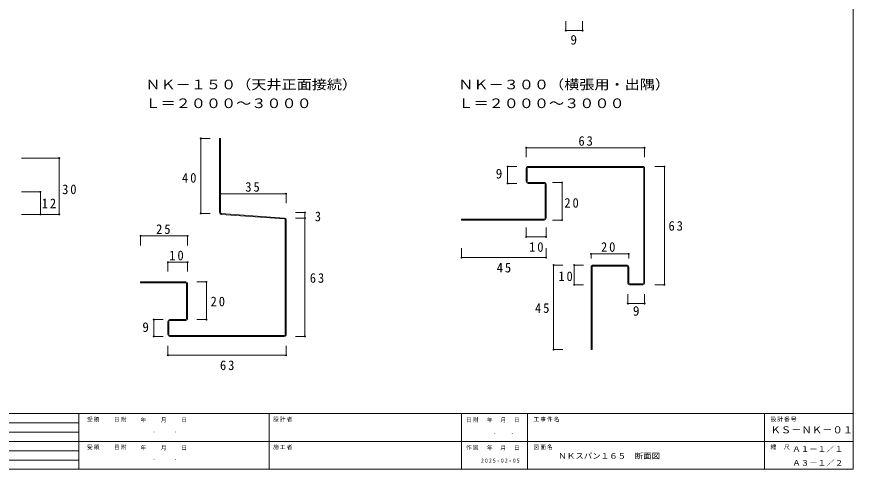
# Model space of a CAD drawing. Units: millimetres on the paper. Extents: x -393 to 469, y -285 to 275.
# Drawn here: x -50.1 to 395.3, y -285.2 to -44.1 of the extents above; entities that cross this region are included whole.
import ezdxf
from ezdxf.enums import TextEntityAlignment as Align

# ---------------------------------------------------------------- set-up
doc = ezdxf.new("R2010")
doc.units = ezdxf.units.MM
doc.header["$PDMODE"] = 32
doc.header["$PDSIZE"] = 0.5
doc.layers.add('0-0_0-0', color=4, linetype='Continuous', lineweight=5)
doc.layers.add('0-3_0-3', color=4, linetype='Continuous', lineweight=5)
doc.styles.add('ＭＳ ゴシック', font='')
doc.styles.get('ＭＳ ゴシック').set_extended_font_data('MS Gothic')

msp = doc.modelspace()

# ---------------------------------------------------------------- linework, layer by layer
at = {"layer": '0-0_0-0'}
for p, q in [((242.248, -46.524), (242.248, -51.524)), ((251.248, -46.524), (251.248, -51.524)), ((242.248, -51.524), (251.248, -51.524)), ((47.906, -108.93), (47.906, -148.93)), ((52.906, -108.93), (47.906, -108.93)), ((221.248, -118.93), (221.248, -113.93)), ((221.248, -113.93), (284.248, -113.93)), ((284.248, -118.93), (284.248, -113.93)), ((211.248, -123.93), (211.248, -132.93)), ((216.248, -123.93), (211.248, -123.93)), ((289.748, -123.93), (294.748, -123.93)), ((294.748, -186.93), (294.748, -123.93)), ((216.248, -132.93), (211.248, -132.93)), ((240.248, -132.43), (235.248, -132.43)), ((240.248, -152.43), (240.248, -132.43)), ((-37.436, -137.43), (-37.436, -149.43)), ((58.406, -138.43), (93.406, -138.43)), ((93.406, -143.43), (93.406, -138.43)), ((-47.436, -149.43), (-42.436, -149.43)), ((52.906, -148.93), (47.906, -148.93)), ((98.406, -148.43), (103.406, -148.43)), ((98.406, -151.43), (103.406, -151.43)), ((240.248, -152.43), (235.248, -152.43)), ((231.748, -156.43), (231.748, -161.43)), ((15.906, -160.93), (40.906, -160.93)), ((15.906, -165.93), (15.906, -160.93)), ((40.906, -165.93), (40.906, -160.93)), ((186.748, -167.43), (186.748, -172.43)), ((231.748, -167.43), (231.748, -172.43)), ((186.748, -172.43), (231.748, -172.43)), ((255.748, -170.43), (275.748, -170.43)), ((255.748, -172.93), (255.748, -170.43)), ((275.748, -172.93), (275.748, -170.43)), ((30.406, -179.93), (30.406, -174.93)), ((30.406, -174.93), (40.406, -174.93)), ((40.906, -179.93), (40.906, -174.93)), ((235.748, -221.43), (235.748, -176.43)), ((240.748, -176.43), (235.748, -176.43)), ((251.748, -176.43), (246.748, -176.43)), ((45.906, -185.43), (50.906, -185.43)), ((50.906, -205.43), (50.906, -185.43)), ((289.748, -186.93), (294.748, -186.93)), ((275.248, -191.93), (275.248, -196.93)), ((284.248, -191.93), (284.248, -196.93)), ((284.248, -196.93), (275.248, -196.93)), ((22.906, -214.43), (22.906, -205.43)), ((27.906, -205.43), (22.906, -205.43)), ((45.906, -205.43), (50.906, -205.43)), ((27.906, -214.43), (22.906, -214.43)), ((93.406, -219.43), (93.406, -224.43)), ((240.748, -221.43), (235.748, -221.43))]:
    msp.add_line(p, q, dxfattribs=at)
at = {"layer": '0-0_0-0', "color": 3, "lineweight": 9}
for p, q in [((57.906, -108.93), (58.406, -108.93)), ((57.906, -108.93), (57.906, -148.464)), ((58.406, -148.464), (58.406, -108.93)), ((222.248, -123.93), (283.248, -123.93)), ((283.248, -124.43), (222.248, -124.43)), ((221.248, -124.93), (221.248, -131.93)), ((221.748, -124.93), (221.748, -131.93)), ((283.748, -185.93), (283.748, -124.93)), ((284.248, -185.93), (284.248, -124.93)), ((222.248, -132.43), (230.748, -132.43)), ((230.748, -132.93), (222.248, -132.93)), ((231.248, -133.43), (231.248, -151.43)), ((231.748, -133.43), (231.748, -151.43)), ((92.442, -151.862), (58.835, -149.462)), ((58.87, -148.963), (92.477, -151.364)), ((92.906, -152.361), (92.906, -213.43)), ((93.406, -152.361), (93.406, -213.43)), ((186.748, -151.93), (186.748, -152.43)), ((230.748, -151.93), (186.748, -151.93)), ((186.748, -152.43), (230.748, -152.43)), ((255.748, -221.43), (255.748, -177.43)), ((256.248, -177.43), (256.248, -221.43)), ((274.748, -176.43), (256.748, -176.43)), ((256.748, -176.93), (274.748, -176.93)), ((275.248, -177.43), (275.248, -185.93)), ((275.748, -185.93), (275.748, -177.43)), ((15.906, -185.43), (15.906, -185.93)), ((15.906, -185.43), (39.906, -185.43)), ((39.906, -185.93), (15.906, -185.93)), ((40.406, -186.43), (40.406, -204.93)), ((40.906, -186.43), (40.906, -204.93)), ((276.248, -186.43), (283.248, -186.43)), ((283.248, -186.93), (276.248, -186.93)), ((30.406, -206.43), (30.406, -213.43)), ((30.906, -206.43), (30.906, -213.43)), ((39.906, -205.43), (31.406, -205.43)), ((31.406, -205.93), (39.906, -205.93)), ((31.406, -213.93), (92.406, -213.93)), ((31.406, -214.43), (92.406, -214.43)), ((256.248, -221.43), (255.748, -221.43))]:
    msp.add_line(p, q, dxfattribs=at)
at = {"layer": '0-0_0-0'}
for points in [[(-47.436, -119.43), (-27.436, -119.43), (-27.436, -149.43)], [(-47.436, -137.43), (-42.436, -137.43), (-37.436, -137.43)], [(-42.436, -149.43), (-37.436, -149.43), (-32.436, -149.43), (-27.436, -149.43)], [(98.406, -214.43), (103.406, -214.43), (103.406, -148.43)], [(221.248, -156.43), (221.248, -161.43), (231.748, -161.43)], [(251.748, -186.93), (246.748, -186.93), (246.748, -176.43)], [(30.406, -219.43), (30.406, -224.43), (93.406, -224.43)]]:
    msp.add_lwpolyline(points, dxfattribs=at)
at = {"layer": '0-0_0-0', "color": 3, "lineweight": 9}
for centre, radius, start, end in [((222.248, -124.93), 1, 90, 180), ((222.248, -124.93), 0.5, 90, 180), ((283.248, -124.93), 1, 0, 90), ((283.248, -124.93), 0.5, 0, 90), ((222.248, -131.93), 1, 180, 270), ((222.248, -131.93), 0.5, 180, 270), ((230.748, -133.43), 1, 0, 90), ((230.748, -133.43), 0.5, 0, 90), ((58.906, -148.464), 1, 180, 265.91437), ((58.906, -148.464), 0.5, 180, 265.91437), ((92.406, -152.361), 1, 0, 85.91437), ((230.748, -151.43), 0.5, 270, 0), ((230.748, -151.43), 1, 270, 0), ((92.406, -152.361), 0.5, 0, 85.91437), ((256.748, -177.43), 1, 90, 180), ((256.748, -177.43), 0.5, 90, 180), ((274.748, -177.43), 1, 0, 90), ((274.748, -177.43), 0.5, 0, 90), ((39.906, -186.43), 1, 0, 90), ((39.906, -186.43), 0.5, 0, 90), ((276.248, -185.93), 1, 180, 270), ((276.248, -185.93), 0.5, 180, 270), ((283.248, -185.93), 0.5, 270, 0), ((283.248, -185.93), 1, 270, 0), ((31.406, -206.43), 1, 90, 180), ((31.406, -206.43), 0.5, 90, 180), ((39.906, -204.93), 0.5, 270, 0), ((39.906, -204.93), 1, 270, 0), ((31.406, -213.43), 1, 180, 270), ((31.406, -213.43), 0.5, 180, 270), ((92.406, -213.43), 0.5, 270, 0), ((92.406, -213.43), 1, 270, 0)]:
    msp.add_arc(centre, radius, start, end, dxfattribs=at)
at = {"layer": '0-0_0-0', "color": 3}
for p in [(242.248, -51.524), (251.248, -51.524), (47.906, -108.93), (221.248, -113.93), (284.248, -113.93), (-27.436, -119.43), (211.248, -123.93), (294.748, -123.93), (211.248, -132.93), (240.248, -132.43), (-37.436, -137.43), (58.406, -138.43), (93.406, -138.43), (-37.436, -149.43), (-27.436, -149.43), (47.906, -148.93), (103.406, -148.43), (103.406, -151.43), (240.248, -152.43), (15.906, -160.93), (40.906, -160.93), (221.248, -161.43), (231.748, -161.43), (186.748, -172.43), (231.748, -172.43), (255.748, -170.43), (275.748, -170.43), (30.406, -174.93), (40.906, -174.93), (235.748, -176.43), (246.748, -176.43), (50.906, -185.43), (246.748, -186.93), (294.748, -186.93), (275.248, -196.93), (284.248, -196.93), (22.906, -205.43), (50.906, -205.43), (22.906, -214.43), (103.406, -214.43), (235.748, -221.43), (30.406, -224.43), (93.406, -224.43)]:
    msp.add_point(p, dxfattribs=at)
at = {"layer": '0-3_0-3', "color": 2, "lineweight": 9}
for p, q in [((395.323, -285.183), (395.323, 274.82)), ((395.323, -255.553), (-393.121, -255.553)), ((-17.053, -255.553), (-17.053, -285.183)), ((84.372, -255.553), (84.372, -285.183)), ((186.772, -255.553), (186.772, -285.183)), ((221.881, -255.553), (221.881, -285.183)), ((348.061, -285.183), (348.061, -255.553)), ((-17.053, -260.491), (-235.62, -260.491)), ((-17.053, -265.43), (-235.62, -265.43)), ((-235.62, -270.368), (395.323, -270.368)), ((-17.053, -275.306), (-235.62, -275.306)), ((-17.053, -280.245), (-235.62, -280.245)), ((-393.121, -285.183), (395.323, -285.183))]:
    msp.add_line(p, q, dxfattribs=at)

# ---------------------------------------------------------------- texts
at = {"layer": '0-0_0-0', "color": 3, "style": 'ＭＳ ゴシック'}
for p in [(244.748, -60.524), (204.973, -131.832), (277.998, -204.93), (16.829, -213.563)]:
    msp.add_text('9', height=5.132, dxfattribs=at).set_placement(p, align=Align.BOTTOM_LEFT)
at = {"layer": '0-0_0-0', "color": 3, "style": 'ＭＳ ゴシック', "width": 1.15}
for s, p in [('ＮＫ－１５０（天井正面接続）', (18.467, -84.355)), ('ＮＫ－３００（横張用・出隅）', (185.06, -84.355)), ('Ｌ＝２０００～３０００', (18.467, -94.355)), ('Ｌ＝２０００～３０００', (185.06, -94.355))]:
    msp.add_text(s, height=5.132, dxfattribs=at).set_placement(p, align=Align.BOTTOM_LEFT)
at = {"layer": '0-0_0-0', "color": 3, "char_height": 5.132, "attachment_point": 7, "style": 'ＭＳ ゴシック'}
for s, insert in [('\\T1.31;\\W0.95;63', (248.998, -112.93)), ('\\T1.31;\\W0.95;40', (37.941, -132.559)), ('\\T1.31;\\W0.95;30', (-25.886, -138.711)), ('\\T1.31;\\W0.95;35', (71.656, -137.43)), ('\\T1.31;\\W0.95;12', (-36.757, -146.115)), ('\\T1.31;\\W0.95;20', (241.506, -145.936)), ('\\T1.31;\\W0.95;\\~3', (104.291, -153.122)), ('\\T1.31;\\W0.95;25', (24.156, -159.93)), ('\\T1.31;\\W0.95;63', (296.96, -158.158)), ('\\T1.31;\\W0.95;10', (222.748, -169.43)), ('\\T1.31;\\W0.95;20', (260.998, -169.43)), ('\\T1.31;\\W0.95;10', (31.156, -173.93)), ('\\T1.31;\\W0.95;45', (205.498, -180.43)), ('\\T1.31;\\W0.95;63', (105.975, -185.922)), ('\\T1.31;\\W0.95;10', (238.313, -185.006)), ('\\T1.31;\\W0.95;20', (53.156, -198.437)), ('\\T1.31;\\W0.95;45', (225.889, -201.958)), ('\\T1.31;\\W0.95;63', (58.156, -232.43))]:
    msp.add_mtext(s, dxfattribs=dict(at, insert=insert))
at = {"layer": '0-3_0-3', "color": 3, "style": 'ＭＳ ゴシック', "width": 1.1}
for s, height, p in [('ＫＳ－ＮＫ－０１', 3.666, (351.24, -267.156)), ('Ａ１－１／１\u3000', 2.933, (362.85, -276.775)), ('ＮＫスパン１６５\u3000断面図', 2.933, (238.267, -280.454)), ('Ａ３－１／２\u3000', 2.933, (362.85, -284.183))]:
    msp.add_text(s, height=height, dxfattribs=at).set_placement(p, align=Align.BOTTOM_LEFT)
at = {"layer": '0-3_0-3', "color": 3, "char_height": 2.199, "attachment_point": 7, "style": 'ＭＳ ゴシック'}
for s, insert in [('\\T1.17;受領\u3000\u3000日附', (-12.705, -259.973)), ('\\T1.17;年\u3000\u3000月\u3000\u3000日', (15.881, -260.265)), ('\\T1.17;設計者', (86.404, -259.874)), ('\\T1.17;日附', (189.146, -260.146)), ('\\T1.17;年\u3000月\u3000日', (200.214, -260.271)), ('\\T1.17;工事件名', (225.059, -259.88)), ('\\T1.17;設計番号', (351.231, -259.88)), ('\\T1.25;\\W0.95;.\u3000\\~\u3000.', (22.157, -265.476)), ('\\T1.22;\\W0.95;.\u3000\u3000.\u3000', (203.6, -266.333)), ('\\T1.17;受領\u3000\u3000日附', (-12.705, -274.788)), ('\\T1.17;年\u3000\u3000月\u3000\u3000日', (15.881, -275.08)), ('\\T1.17;施工者', (86.404, -274.689)), ('\\T1.17;作図', (189.146, -274.96)), ('\\T1.17;年\u3000月\u3000日', (200.214, -275.086)), ('\\T1.17;図面名', (225.059, -274.695)), ('\\T1.17;縮\u3000尺', (351.231, -274.695)), ('\\T1.25;\\W0.95;.\u3000\\~\u3000.', (22.157, -280.291)), ('\\T1.39;\\W0.85;\\~\\~\\~2025-02-05', (190.741, -281.666))]:
    msp.add_mtext(s, dxfattribs=dict(at, insert=insert))

doc.saveas('drawing.dxf')
